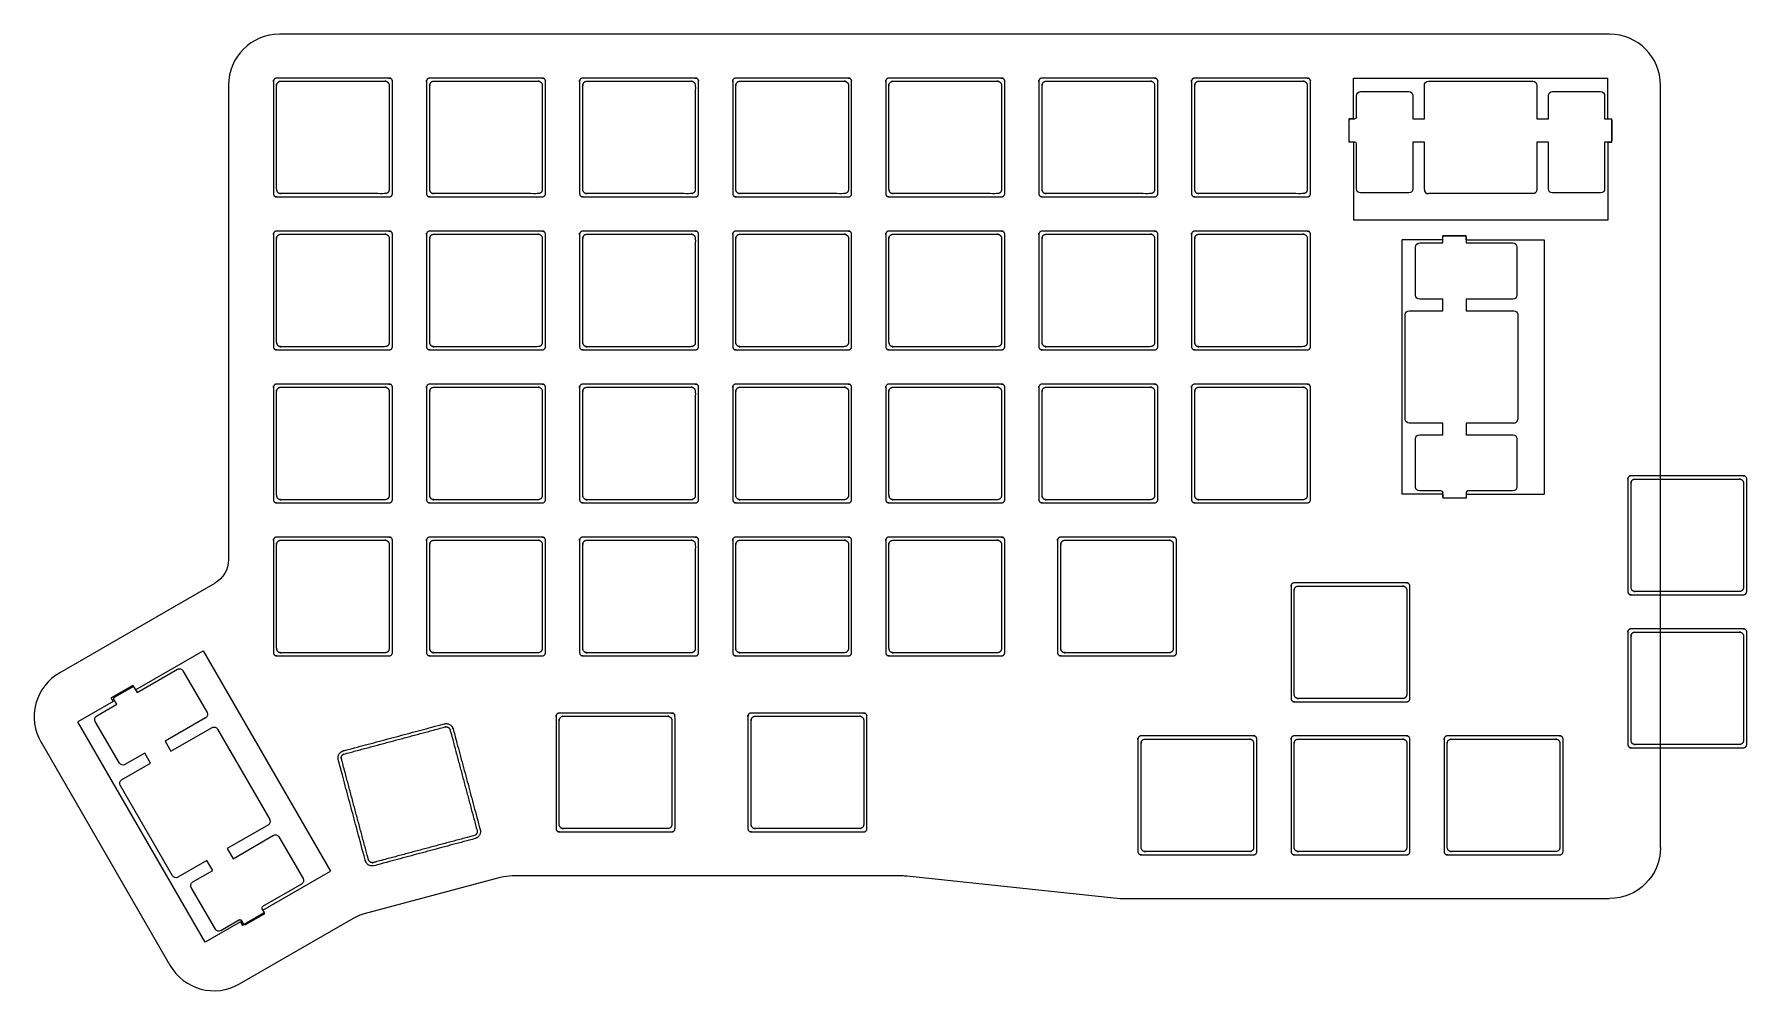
# Model space of a CAD drawing. Header units: millimetres. Extents: x -94 to 119, y -87 to 32.
import ezdxf

# ---------------------------------------------------------------- set-up
doc = ezdxf.new("R2010")
doc.units = ezdxf.units.MM
for name, color, linetype in [('aperture', 1, 'Continuous'), ('outline', 7, 'Continuous'), ('switches', 2, 'Continuous')]:
    doc.layers.add(name, color=color, linetype=linetype)

msp = doc.modelspace()

# ---------------------------------------------------------------- linework, layer by layer
at = {"layer": 'aperture'}
for p, q in [((69.84, 21.38), (69.84, 26.45)), ((69.84, 26.45), (101.51, 26.45)), ((101.51, 21.38), (101.51, 26.45)), ((69.84, 21.38), (69.32, 21.38)), ((69.32, 18.46), (69.32, 21.38)), ((101.51, 21.38), (102.02, 21.38)), ((102.02, 18.46), (102.02, 21.38)), ((69.84, 18.46), (69.32, 18.46)), ((69.84, 18.46), (69.84, 8.75)), ((101.51, 18.46), (101.51, 8.75)), ((101.51, 18.46), (102.02, 18.46)), ((101.51, 8.75), (69.84, 8.75)), ((83.89, 6.82), (80.97, 6.82)), ((80.97, 6.31), (80.97, 6.82)), ((83.89, 6.31), (83.89, 6.82)), ((80.97, 6.31), (75.89, 6.31)), ((75.89, -25.36), (75.89, 6.31)), ((83.89, 6.31), (93.59, 6.31)), ((93.59, 6.31), (93.59, -25.36)), ((80.97, -25.36), (75.89, -25.36)), ((80.97, -25.36), (80.97, -25.88)), ((83.89, -25.36), (83.89, -25.88)), ((83.89, -25.36), (93.59, -25.36)), ((83.89, -25.88), (80.97, -25.88)), ((-81.72, -49.72), (-73.31, -44.87)), ((-73.31, -44.87), (-57.47, -72.3)), ((-82.04, -49.17), (-84.76, -50.74)), ((-84.5, -51.18), (-84.76, -50.74)), ((-82.04, -49.17), (-81.72, -49.72)), ((-84.5, -51.18), (-88.9, -53.72)), ((-73.06, -81.15), (-88.9, -53.72)), ((-65.88, -77.16), (-57.47, -72.3)), ((-68.66, -78.62), (-73.06, -81.15)), ((-68.66, -78.62), (-68.41, -79.06)), ((-65.69, -77.49), (-68.41, -79.06)), ((-65.88, -77.16), (-65.69, -77.49))]:
    msp.add_line(p, q, dxfattribs=at)
for points, weights, knots in [([(-49.75, 12.05), (-49.75, 11.65), (-50.15, 11.65), (-57.15, 11.65), (-64.15, 11.65), (-64.55, 11.65), (-64.55, 12.05), (-64.55, 19.05), (-64.55, 26.05), (-64.55, 26.45), (-64.15, 26.45), (-57.15, 26.45), (-50.15, 26.45), (-49.75, 26.45), (-49.75, 26.05), (-49.75, 19.05), (-49.75, 12.05)], [1, 0.707106781187, 1, 1, 1, 0.707106781187, 1, 1, 1, 0.707106781187, 1, 1, 1, 0.707106781187, 1, 1, 1], [0, 0, 0, 1, 1, 2, 2, 3, 3, 4, 4, 5, 5, 6, 6, 7, 7, 8, 8, 8]), ([(-30.7, 12.05), (-30.7, 11.65), (-31.1, 11.65), (-38.1, 11.65), (-45.1, 11.65), (-45.5, 11.65), (-45.5, 12.05), (-45.5, 19.05), (-45.5, 26.05), (-45.5, 26.45), (-45.1, 26.45), (-38.1, 26.45), (-31.1, 26.45), (-30.7, 26.45), (-30.7, 26.05), (-30.7, 19.05), (-30.7, 12.05)], [1, 0.707106781187, 1, 1, 1, 0.707106781187, 1, 1, 1, 0.707106781187, 1, 1, 1, 0.707106781187, 1, 1, 1], [0, 0, 0, 1, 1, 2, 2, 3, 3, 4, 4, 5, 5, 6, 6, 7, 7, 8, 8, 8]), ([(-11.65, 12.05), (-11.65, 11.65), (-12.05, 11.65), (-19.05, 11.65), (-26.05, 11.65), (-26.45, 11.65), (-26.45, 12.05), (-26.45, 19.05), (-26.45, 26.05), (-26.45, 26.45), (-26.05, 26.45), (-19.05, 26.45), (-12.05, 26.45), (-11.65, 26.45), (-11.65, 26.05), (-11.65, 19.05), (-11.65, 12.05)], [1, 0.707106781187, 1, 1, 1, 0.707106781187, 1, 1, 1, 0.707106781187, 1, 1, 1, 0.707106781187, 1, 1, 1], [0, 0, 0, 1, 1, 2, 2, 3, 3, 4, 4, 5, 5, 6, 6, 7, 7, 8, 8, 8]), ([(7.4, 12.05), (7.4, 11.65), (7, 11.65), (0, 11.65), (-7, 11.65), (-7.4, 11.65), (-7.4, 12.05), (-7.4, 19.05), (-7.4, 26.05), (-7.4, 26.45), (-7, 26.45), (0, 26.45), (7, 26.45), (7.4, 26.45), (7.4, 26.05), (7.4, 19.05), (7.4, 12.05)], [1, 0.707106781187, 1, 1, 1, 0.707106781187, 1, 1, 1, 0.707106781187, 1, 1, 1, 0.707106781187, 1, 1, 1], [0, 0, 0, 1, 1, 2, 2, 3, 3, 4, 4, 5, 5, 6, 6, 7, 7, 8, 8, 8]), ([(26.45, 12.05), (26.45, 11.65), (26.05, 11.65), (19.05, 11.65), (12.05, 11.65), (11.65, 11.65), (11.65, 12.05), (11.65, 19.05), (11.65, 26.05), (11.65, 26.45), (12.05, 26.45), (19.05, 26.45), (26.05, 26.45), (26.45, 26.45), (26.45, 26.05), (26.45, 19.05), (26.45, 12.05)], [1, 0.707106781187, 1, 1, 1, 0.707106781187, 1, 1, 1, 0.707106781187, 1, 1, 1, 0.707106781187, 1, 1, 1], [0, 0, 0, 1, 1, 2, 2, 3, 3, 4, 4, 5, 5, 6, 6, 7, 7, 8, 8, 8]), ([(45.5, 12.05), (45.5, 11.65), (45.1, 11.65), (38.1, 11.65), (31.1, 11.65), (30.7, 11.65), (30.7, 12.05), (30.7, 19.05), (30.7, 26.05), (30.7, 26.45), (31.1, 26.45), (38.1, 26.45), (45.1, 26.45), (45.5, 26.45), (45.5, 26.05), (45.5, 19.05), (45.5, 12.05)], [1, 0.707106781187, 1, 1, 1, 0.707106781187, 1, 1, 1, 0.707106781187, 1, 1, 1, 0.707106781187, 1, 1, 1], [0, 0, 0, 1, 1, 2, 2, 3, 3, 4, 4, 5, 5, 6, 6, 7, 7, 8, 8, 8]), ([(64.5, 12.05), (64.5, 11.65), (64.1, 11.65), (57.1, 11.65), (50.1, 11.65), (49.7, 11.65), (49.7, 12.05), (49.7, 19.05), (49.7, 26.05), (49.7, 26.45), (50.1, 26.45), (57.1, 26.45), (64.1, 26.45), (64.5, 26.45), (64.5, 26.05), (64.5, 19.05), (64.5, 12.05)], [1, 0.707106781187, 1, 1, 1, 0.707106781187, 1, 1, 1, 0.707106781187, 1, 1, 1, 0.707106781187, 1, 1, 1], [0, 0, 0, 1, 1, 2, 2, 3, 3, 4, 4, 5, 5, 6, 6, 7, 7, 8, 8, 8]), ([(-49.75, -7), (-49.75, -7.4), (-50.15, -7.4), (-57.15, -7.4), (-64.15, -7.4), (-64.55, -7.4), (-64.55, -7), (-64.55, 0), (-64.55, 7), (-64.55, 7.4), (-64.15, 7.4), (-57.15, 7.4), (-50.15, 7.4), (-49.75, 7.4), (-49.75, 7), (-49.75, 0), (-49.75, -7)], [1, 0.707106781187, 1, 1, 1, 0.707106781187, 1, 1, 1, 0.707106781187, 1, 1, 1, 0.707106781187, 1, 1, 1], [0, 0, 0, 1, 1, 2, 2, 3, 3, 4, 4, 5, 5, 6, 6, 7, 7, 8, 8, 8]), ([(-30.7, -7), (-30.7, -7.4), (-31.1, -7.4), (-38.1, -7.4), (-45.1, -7.4), (-45.5, -7.4), (-45.5, -7), (-45.5, 0), (-45.5, 7), (-45.5, 7.4), (-45.1, 7.4), (-38.1, 7.4), (-31.1, 7.4), (-30.7, 7.4), (-30.7, 7), (-30.7, 0), (-30.7, -7)], [1, 0.707106781187, 1, 1, 1, 0.707106781187, 1, 1, 1, 0.707106781187, 1, 1, 1, 0.707106781187, 1, 1, 1], [0, 0, 0, 1, 1, 2, 2, 3, 3, 4, 4, 5, 5, 6, 6, 7, 7, 8, 8, 8]), ([(-11.65, -7), (-11.65, -7.4), (-12.05, -7.4), (-19.05, -7.4), (-26.05, -7.4), (-26.45, -7.4), (-26.45, -7), (-26.45, 0), (-26.45, 7), (-26.45, 7.4), (-26.05, 7.4), (-19.05, 7.4), (-12.05, 7.4), (-11.65, 7.4), (-11.65, 7), (-11.65, 0), (-11.65, -7)], [1, 0.707106781187, 1, 1, 1, 0.707106781187, 1, 1, 1, 0.707106781187, 1, 1, 1, 0.707106781187, 1, 1, 1], [0, 0, 0, 1, 1, 2, 2, 3, 3, 4, 4, 5, 5, 6, 6, 7, 7, 8, 8, 8]), ([(7.4, -7), (7.4, -7.4), (7, -7.4), (0, -7.4), (-7, -7.4), (-7.4, -7.4), (-7.4, -7), (-7.4, 0), (-7.4, 7), (-7.4, 7.4), (-7, 7.4), (0, 7.4), (7, 7.4), (7.4, 7.4), (7.4, 7), (7.4, 0), (7.4, -7)], [1, 0.707106781187, 1, 1, 1, 0.707106781187, 1, 1, 1, 0.707106781187, 1, 1, 1, 0.707106781187, 1, 1, 1], [0, 0, 0, 1, 1, 2, 2, 3, 3, 4, 4, 5, 5, 6, 6, 7, 7, 8, 8, 8]), ([(26.45, -7), (26.45, -7.4), (26.05, -7.4), (19.05, -7.4), (12.05, -7.4), (11.65, -7.4), (11.65, -7), (11.65, 0), (11.65, 7), (11.65, 7.4), (12.05, 7.4), (19.05, 7.4), (26.05, 7.4), (26.45, 7.4), (26.45, 7), (26.45, 0), (26.45, -7)], [1, 0.707106781187, 1, 1, 1, 0.707106781187, 1, 1, 1, 0.707106781187, 1, 1, 1, 0.707106781187, 1, 1, 1], [0, 0, 0, 1, 1, 2, 2, 3, 3, 4, 4, 5, 5, 6, 6, 7, 7, 8, 8, 8]), ([(45.5, -7), (45.5, -7.4), (45.1, -7.4), (38.1, -7.4), (31.1, -7.4), (30.7, -7.4), (30.7, -7), (30.7, 0), (30.7, 7), (30.7, 7.4), (31.1, 7.4), (38.1, 7.4), (45.1, 7.4), (45.5, 7.4), (45.5, 7), (45.5, 0), (45.5, -7)], [1, 0.707106781187, 1, 1, 1, 0.707106781187, 1, 1, 1, 0.707106781187, 1, 1, 1, 0.707106781187, 1, 1, 1], [0, 0, 0, 1, 1, 2, 2, 3, 3, 4, 4, 5, 5, 6, 6, 7, 7, 8, 8, 8]), ([(64.5, -7), (64.5, -7.4), (64.1, -7.4), (57.1, -7.4), (50.1, -7.4), (49.7, -7.4), (49.7, -7), (49.7, 0), (49.7, 7), (49.7, 7.4), (50.1, 7.4), (57.1, 7.4), (64.1, 7.4), (64.5, 7.4), (64.5, 7), (64.5, 0), (64.5, -7)], [1, 0.707106781187, 1, 1, 1, 0.707106781187, 1, 1, 1, 0.707106781187, 1, 1, 1, 0.707106781187, 1, 1, 1], [0, 0, 0, 1, 1, 2, 2, 3, 3, 4, 4, 5, 5, 6, 6, 7, 7, 8, 8, 8]), ([(-49.75, -26.05), (-49.75, -26.45), (-50.15, -26.45), (-57.15, -26.45), (-64.15, -26.45), (-64.55, -26.45), (-64.55, -26.05), (-64.55, -19.05), (-64.55, -12.05), (-64.55, -11.65), (-64.15, -11.65), (-57.15, -11.65), (-50.15, -11.65), (-49.75, -11.65), (-49.75, -12.05), (-49.75, -19.05), (-49.75, -26.05)], [1, 0.707106781187, 1, 1, 1, 0.707106781187, 1, 1, 1, 0.707106781187, 1, 1, 1, 0.707106781187, 1, 1, 1], [0, 0, 0, 1, 1, 2, 2, 3, 3, 4, 4, 5, 5, 6, 6, 7, 7, 8, 8, 8]), ([(-30.7, -26.05), (-30.7, -26.45), (-31.1, -26.45), (-38.1, -26.45), (-45.1, -26.45), (-45.5, -26.45), (-45.5, -26.05), (-45.5, -19.05), (-45.5, -12.05), (-45.5, -11.65), (-45.1, -11.65), (-38.1, -11.65), (-31.1, -11.65), (-30.7, -11.65), (-30.7, -12.05), (-30.7, -19.05), (-30.7, -26.05)], [1, 0.707106781187, 1, 1, 1, 0.707106781187, 1, 1, 1, 0.707106781187, 1, 1, 1, 0.707106781187, 1, 1, 1], [0, 0, 0, 1, 1, 2, 2, 3, 3, 4, 4, 5, 5, 6, 6, 7, 7, 8, 8, 8]), ([(-11.65, -26.05), (-11.65, -26.45), (-12.05, -26.45), (-19.05, -26.45), (-26.05, -26.45), (-26.45, -26.45), (-26.45, -26.05), (-26.45, -19.05), (-26.45, -12.05), (-26.45, -11.65), (-26.05, -11.65), (-19.05, -11.65), (-12.05, -11.65), (-11.65, -11.65), (-11.65, -12.05), (-11.65, -19.05), (-11.65, -26.05)], [1, 0.707106781187, 1, 1, 1, 0.707106781187, 1, 1, 1, 0.707106781187, 1, 1, 1, 0.707106781187, 1, 1, 1], [0, 0, 0, 1, 1, 2, 2, 3, 3, 4, 4, 5, 5, 6, 6, 7, 7, 8, 8, 8]), ([(7.4, -26.05), (7.4, -26.45), (7, -26.45), (0, -26.45), (-7, -26.45), (-7.4, -26.45), (-7.4, -26.05), (-7.4, -19.05), (-7.4, -12.05), (-7.4, -11.65), (-7, -11.65), (0, -11.65), (7, -11.65), (7.4, -11.65), (7.4, -12.05), (7.4, -19.05), (7.4, -26.05)], [1, 0.707106781187, 1, 1, 1, 0.707106781187, 1, 1, 1, 0.707106781187, 1, 1, 1, 0.707106781187, 1, 1, 1], [0, 0, 0, 1, 1, 2, 2, 3, 3, 4, 4, 5, 5, 6, 6, 7, 7, 8, 8, 8]), ([(26.45, -26.05), (26.45, -26.45), (26.05, -26.45), (19.05, -26.45), (12.05, -26.45), (11.65, -26.45), (11.65, -26.05), (11.65, -19.05), (11.65, -12.05), (11.65, -11.65), (12.05, -11.65), (19.05, -11.65), (26.05, -11.65), (26.45, -11.65), (26.45, -12.05), (26.45, -19.05), (26.45, -26.05)], [1, 0.707106781187, 1, 1, 1, 0.707106781187, 1, 1, 1, 0.707106781187, 1, 1, 1, 0.707106781187, 1, 1, 1], [0, 0, 0, 1, 1, 2, 2, 3, 3, 4, 4, 5, 5, 6, 6, 7, 7, 8, 8, 8]), ([(45.5, -26.05), (45.5, -26.45), (45.1, -26.45), (38.1, -26.45), (31.1, -26.45), (30.7, -26.45), (30.7, -26.05), (30.7, -19.05), (30.7, -12.05), (30.7, -11.65), (31.1, -11.65), (38.1, -11.65), (45.1, -11.65), (45.5, -11.65), (45.5, -12.05), (45.5, -19.05), (45.5, -26.05)], [1, 0.707106781187, 1, 1, 1, 0.707106781187, 1, 1, 1, 0.707106781187, 1, 1, 1, 0.707106781187, 1, 1, 1], [0, 0, 0, 1, 1, 2, 2, 3, 3, 4, 4, 5, 5, 6, 6, 7, 7, 8, 8, 8]), ([(64.5, -26.05), (64.5, -26.45), (64.1, -26.45), (57.1, -26.45), (50.1, -26.45), (49.7, -26.45), (49.7, -26.05), (49.7, -19.05), (49.7, -12.05), (49.7, -11.65), (50.1, -11.65), (57.1, -11.65), (64.1, -11.65), (64.5, -11.65), (64.5, -12.05), (64.5, -19.05), (64.5, -26.05)], [1, 0.707106781187, 1, 1, 1, 0.707106781187, 1, 1, 1, 0.707106781187, 1, 1, 1, 0.707106781187, 1, 1, 1], [0, 0, 0, 1, 1, 2, 2, 3, 3, 4, 4, 5, 5, 6, 6, 7, 7, 8, 8, 8]), ([(118.79, -37.48), (118.79, -37.88), (118.39, -37.88), (111.39, -37.88), (104.39, -37.88), (103.99, -37.88), (103.99, -37.48), (103.99, -30.48), (103.99, -23.48), (103.99, -23.08), (104.39, -23.08), (111.39, -23.08), (118.39, -23.08), (118.79, -23.08), (118.79, -23.48), (118.79, -30.48), (118.79, -37.48)], [1, 0.707106781187, 1, 1, 1, 0.707106781187, 1, 1, 1, 0.707106781187, 1, 1, 1, 0.707106781187, 1, 1, 1], [0, 0, 0, 1, 1, 2, 2, 3, 3, 4, 4, 5, 5, 6, 6, 7, 7, 8, 8, 8]), ([(-49.75, -45.1), (-49.75, -45.5), (-50.15, -45.5), (-57.15, -45.5), (-64.15, -45.5), (-64.55, -45.5), (-64.55, -45.1), (-64.55, -38.1), (-64.55, -31.1), (-64.55, -30.7), (-64.15, -30.7), (-57.15, -30.7), (-50.15, -30.7), (-49.75, -30.7), (-49.75, -31.1), (-49.75, -38.1), (-49.75, -45.1)], [1, 0.707106781187, 1, 1, 1, 0.707106781187, 1, 1, 1, 0.707106781187, 1, 1, 1, 0.707106781187, 1, 1, 1], [0, 0, 0, 1, 1, 2, 2, 3, 3, 4, 4, 5, 5, 6, 6, 7, 7, 8, 8, 8]), ([(-30.7, -45.1), (-30.7, -45.5), (-31.1, -45.5), (-38.1, -45.5), (-45.1, -45.5), (-45.5, -45.5), (-45.5, -45.1), (-45.5, -38.1), (-45.5, -31.1), (-45.5, -30.7), (-45.1, -30.7), (-38.1, -30.7), (-31.1, -30.7), (-30.7, -30.7), (-30.7, -31.1), (-30.7, -38.1), (-30.7, -45.1)], [1, 0.707106781187, 1, 1, 1, 0.707106781187, 1, 1, 1, 0.707106781187, 1, 1, 1, 0.707106781187, 1, 1, 1], [0, 0, 0, 1, 1, 2, 2, 3, 3, 4, 4, 5, 5, 6, 6, 7, 7, 8, 8, 8]), ([(-11.65, -45.1), (-11.65, -45.5), (-12.05, -45.5), (-19.05, -45.5), (-26.05, -45.5), (-26.45, -45.5), (-26.45, -45.1), (-26.45, -38.1), (-26.45, -31.1), (-26.45, -30.7), (-26.05, -30.7), (-19.05, -30.7), (-12.05, -30.7), (-11.65, -30.7), (-11.65, -31.1), (-11.65, -38.1), (-11.65, -45.1)], [1, 0.707106781187, 1, 1, 1, 0.707106781187, 1, 1, 1, 0.707106781187, 1, 1, 1, 0.707106781187, 1, 1, 1], [0, 0, 0, 1, 1, 2, 2, 3, 3, 4, 4, 5, 5, 6, 6, 7, 7, 8, 8, 8]), ([(7.4, -45.1), (7.4, -45.5), (7, -45.5), (0, -45.5), (-7, -45.5), (-7.4, -45.5), (-7.4, -45.1), (-7.4, -38.1), (-7.4, -31.1), (-7.4, -30.7), (-7, -30.7), (0, -30.7), (7, -30.7), (7.4, -30.7), (7.4, -31.1), (7.4, -38.1), (7.4, -45.1)], [1, 0.707106781187, 1, 1, 1, 0.707106781187, 1, 1, 1, 0.707106781187, 1, 1, 1, 0.707106781187, 1, 1, 1], [0, 0, 0, 1, 1, 2, 2, 3, 3, 4, 4, 5, 5, 6, 6, 7, 7, 8, 8, 8]), ([(26.45, -45.1), (26.45, -45.5), (26.05, -45.5), (19.05, -45.5), (12.05, -45.5), (11.65, -45.5), (11.65, -45.1), (11.65, -38.1), (11.65, -31.1), (11.65, -30.7), (12.05, -30.7), (19.05, -30.7), (26.05, -30.7), (26.45, -30.7), (26.45, -31.1), (26.45, -38.1), (26.45, -45.1)], [1, 0.707106781187, 1, 1, 1, 0.707106781187, 1, 1, 1, 0.707106781187, 1, 1, 1, 0.707106781187, 1, 1, 1], [0, 0, 0, 1, 1, 2, 2, 3, 3, 4, 4, 5, 5, 6, 6, 7, 7, 8, 8, 8]), ([(47.83, -45.1), (47.83, -45.5), (47.43, -45.5), (40.43, -45.5), (33.43, -45.5), (33.03, -45.5), (33.03, -45.1), (33.03, -38.1), (33.03, -31.1), (33.03, -30.7), (33.43, -30.7), (40.43, -30.7), (47.43, -30.7), (47.83, -30.7), (47.83, -31.1), (47.83, -38.1), (47.83, -45.1)], [1, 0.707106781187, 1, 1, 1, 0.707106781187, 1, 1, 1, 0.707106781187, 1, 1, 1, 0.707106781187, 1, 1, 1], [0, 0, 0, 1, 1, 2, 2, 3, 3, 4, 4, 5, 5, 6, 6, 7, 7, 8, 8, 8]), ([(76.88, -50.81), (76.88, -51.21), (76.48, -51.21), (69.48, -51.21), (62.48, -51.21), (62.08, -51.21), (62.08, -50.81), (62.08, -43.81), (62.08, -36.81), (62.08, -36.41), (62.48, -36.41), (69.48, -36.41), (76.48, -36.41), (76.88, -36.41), (76.88, -36.81), (76.88, -43.81), (76.88, -50.81)], [1, 0.707106781187, 1, 1, 1, 0.707106781187, 1, 1, 1, 0.707106781187, 1, 1, 1, 0.707106781187, 1, 1, 1], [0, 0, 0, 1, 1, 2, 2, 3, 3, 4, 4, 5, 5, 6, 6, 7, 7, 8, 8, 8]), ([(118.79, -56.53), (118.79, -56.93), (118.39, -56.93), (111.39, -56.93), (104.39, -56.93), (103.99, -56.93), (103.99, -56.53), (103.99, -49.53), (103.99, -42.53), (103.99, -42.13), (104.39, -42.13), (111.39, -42.13), (118.39, -42.13), (118.79, -42.13), (118.79, -42.53), (118.79, -49.53), (118.79, -56.53)], [1, 0.707106781187, 1, 1, 1, 0.707106781187, 1, 1, 1, 0.707106781187, 1, 1, 1, 0.707106781187, 1, 1, 1], [0, 0, 0, 1, 1, 2, 2, 3, 3, 4, 4, 5, 5, 6, 6, 7, 7, 8, 8, 8]), ([(-14.58, -67.01), (-14.58, -67.41), (-14.98, -67.41), (-21.98, -67.41), (-28.98, -67.41), (-29.38, -67.41), (-29.38, -67.01), (-29.38, -60.01), (-29.38, -53.01), (-29.38, -52.61), (-28.98, -52.61), (-21.98, -52.61), (-14.98, -52.61), (-14.58, -52.61), (-14.58, -53.01), (-14.58, -60.01), (-14.58, -67.01)], [1, 0.707106781187, 1, 1, 1, 0.707106781187, 1, 1, 1, 0.707106781187, 1, 1, 1, 0.707106781187, 1, 1, 1], [0, 0, 0, 1, 1, 2, 2, 3, 3, 4, 4, 5, 5, 6, 6, 7, 7, 8, 8, 8]), ([(9.3, -67.01), (9.3, -67.41), (8.9, -67.41), (1.9, -67.41), (-5.1, -67.41), (-5.5, -67.41), (-5.5, -67.01), (-5.5, -60.01), (-5.5, -53.01), (-5.5, -52.61), (-5.1, -52.61), (1.9, -52.61), (8.9, -52.61), (9.3, -52.61), (9.3, -53.01), (9.3, -60.01), (9.3, -67.01)], [1, 0.707106781187, 1, 1, 1, 0.707106781187, 1, 1, 1, 0.707106781187, 1, 1, 1, 0.707106781187, 1, 1, 1], [0, 0, 0, 1, 1, 2, 2, 3, 3, 4, 4, 5, 5, 6, 6, 7, 7, 8, 8, 8]), ([(-39.46, -68.25), (-38.59, -68.02), (-38.82, -67.15), (-40.5, -60.87), (-42.19, -54.6), (-42.42, -53.73), (-43.29, -53.96), (-49.57, -55.64), (-55.84, -57.32), (-56.71, -57.56), (-56.48, -58.43), (-54.8, -64.7), (-53.12, -70.98), (-52.88, -71.85), (-52.01, -71.62), (-45.74, -69.94), (-39.46, -68.25)], [1, 0.707106781187, 1, 1, 1, 0.707106781187, 1, 1, 1, 0.707106781186, 1, 1, 1, 0.707106781186, 1, 1, 1], [7, 7, 7, 8, 8, 9, 9, 10, 10, 11, 11, 12, 12, 13, 13, 14, 14, 15, 15, 15]), ([(57.83, -69.86), (57.83, -70.26), (57.43, -70.26), (50.43, -70.26), (43.43, -70.26), (43.03, -70.26), (43.03, -69.86), (43.03, -62.86), (43.03, -55.86), (43.03, -55.46), (43.43, -55.46), (50.43, -55.46), (57.43, -55.46), (57.83, -55.46), (57.83, -55.86), (57.83, -62.86), (57.83, -69.86)], [1, 0.707106781187, 1, 1, 1, 0.707106781187, 1, 1, 1, 0.707106781187, 1, 1, 1, 0.707106781187, 1, 1, 1], [0, 0, 0, 1, 1, 2, 2, 3, 3, 4, 4, 5, 5, 6, 6, 7, 7, 8, 8, 8]), ([(76.88, -69.86), (76.88, -70.26), (76.48, -70.26), (69.48, -70.26), (62.48, -70.26), (62.08, -70.26), (62.08, -69.86), (62.08, -62.86), (62.08, -55.86), (62.08, -55.46), (62.48, -55.46), (69.48, -55.46), (76.48, -55.46), (76.88, -55.46), (76.88, -55.86), (76.88, -62.86), (76.88, -69.86)], [1, 0.707106781187, 1, 1, 1, 0.707106781187, 1, 1, 1, 0.707106781187, 1, 1, 1, 0.707106781187, 1, 1, 1], [0, 0, 0, 1, 1, 2, 2, 3, 3, 4, 4, 5, 5, 6, 6, 7, 7, 8, 8, 8]), ([(95.93, -69.86), (95.93, -70.26), (95.53, -70.26), (88.53, -70.26), (81.53, -70.26), (81.13, -70.26), (81.13, -69.86), (81.13, -62.86), (81.13, -55.86), (81.13, -55.46), (81.53, -55.46), (88.53, -55.46), (95.53, -55.46), (95.93, -55.46), (95.93, -55.86), (95.93, -62.86), (95.93, -69.86)], [1, 0.707106781187, 1, 1, 1, 0.707106781187, 1, 1, 1, 0.707106781187, 1, 1, 1, 0.707106781187, 1, 1, 1], [0, 0, 0, 1, 1, 2, 2, 3, 3, 4, 4, 5, 5, 6, 6, 7, 7, 8, 8, 8])]:
    msp.add_rational_spline(points, weights, degree=2, knots=knots, dxfattribs=at)
at = {"layer": 'outline'}
for p, q in [((101.72, 31.9), (-63.8, 31.9)), ((-70.15, 25.55), (-70.15, -33.53)), ((108.07, -69.36), (108.07, 25.55)), ((-71.82, -36.44), (-91.14, -47.59)), ((-93.47, -56.26), (-77.44, -84.02)), ((-53.21, -77.58), (-36.29, -73.05)), ((-34.83, -72.86), (13.68, -72.86)), ((14.28, -72.89), (40.82, -75.7)), ((41.14, -75.71), (101.72, -75.71)), ((-68.77, -86.34), (-54.58, -78.15))]:
    msp.add_line(p, q, dxfattribs=at)
for centre, radius, start, end in [((-63.8, 25.55), 6.35, 90, 180), ((101.72, 25.55), 6.35, 0, 90), ((-87.97, -53.09), 6.35, 120, 210), ((41.14, -72.71), 3, 263.9602, 270), ((-71.94, -80.84), 6.35, 210, 300)]:
    msp.add_arc(centre, radius, start, end, dxfattribs=at)
at = {"layer": 'outline', "extrusion": (0, 0, -1)}
for centre, radius, start, end in [((73.5, -33.53), 3.35, 180, 240), ((-101.72, -69.36), 6.35, 180, 270), ((34.83, -78.51), 5.65, 75, 90), ((-13.68, -78.51), 5.65, 90, 96.0398), ((51.75, -83.04), 5.65, 60, 75)]:
    msp.add_arc(centre, radius, start, end, dxfattribs=at)
at = {"layer": 'switches'}
for p, q in [((79.17, 26.05), (92.17, 26.05)), ((70.24, 21.58), (70.24, 24.25)), ((70.74, 24.75), (76.74, 24.75)), ((77.24, 24.25), (77.24, 21.38)), ((78.67, 21.38), (78.67, 25.55)), ((92.67, 25.55), (92.67, 21.38)), ((94.11, 21.38), (94.11, 24.25)), ((94.61, 24.75), (100.61, 24.75)), ((101.11, 24.25), (101.11, 21.38)), ((69.52, 21.38), (70.04, 21.38)), ((77.24, 21.38), (78.67, 21.38)), ((92.67, 21.38), (94.11, 21.38)), ((101.11, 21.38), (101.82, 21.38)), ((69.32, 18.66), (69.32, 21.18)), ((102.02, 21.18), (102.02, 18.66)), ((70.04, 18.46), (69.52, 18.46)), ((70.24, 12.65), (70.24, 18.26)), ((78.67, 18.46), (77.24, 18.46)), ((77.24, 18.46), (77.24, 12.65)), ((78.67, 12.55), (78.67, 18.46)), ((94.11, 18.46), (92.67, 18.46)), ((92.67, 18.46), (92.67, 12.55)), ((94.11, 12.65), (94.11, 18.46)), ((101.11, 18.46), (101.11, 12.65)), ((101.82, 18.46), (101.11, 18.46)), ((76.74, 12.15), (70.74, 12.15)), ((92.17, 12.05), (79.17, 12.05)), ((100.61, 12.15), (94.61, 12.15)), ((80.97, 5.91), (80.97, 6.62)), ((81.17, 6.82), (83.69, 6.82)), ((83.89, 6.62), (83.89, 5.91)), ((77.59, -0.59), (77.59, 5.41)), ((78.09, 5.91), (80.97, 5.91)), ((83.89, 5.91), (89.69, 5.91)), ((90.19, 5.41), (90.19, -0.59)), ((80.97, -1.09), (78.09, -1.09)), ((80.97, -2.52), (80.97, -1.09)), ((83.89, -1.09), (83.89, -2.52)), ((89.69, -1.09), (83.89, -1.09)), ((76.29, -16.02), (76.29, -3.02)), ((76.79, -2.52), (80.97, -2.52)), ((83.89, -2.52), (89.79, -2.52)), ((90.29, -3.02), (90.29, -16.02)), ((80.97, -16.52), (76.79, -16.52)), ((80.97, -17.96), (80.97, -16.52)), ((83.89, -16.52), (83.89, -17.96)), ((89.79, -16.52), (83.89, -16.52)), ((77.59, -24.46), (77.59, -18.46)), ((78.09, -17.96), (80.97, -17.96)), ((83.89, -17.96), (89.69, -17.96)), ((90.19, -18.46), (90.19, -24.46)), ((80.77, -24.96), (78.09, -24.96)), ((80.97, -25.68), (80.97, -25.16)), ((83.89, -25.16), (83.89, -25.68)), ((89.69, -24.96), (84.09, -24.96)), ((83.69, -25.88), (81.17, -25.88)), ((-81.52, -50.07), (-76.49, -47.17)), ((-75.81, -47.35), (-72.81, -52.55)), ((-84.05, -51.53), (-84.4, -50.91)), ((-84.33, -50.64), (-82.15, -49.38)), ((-81.87, -49.45), (-81.52, -50.07)), ((-86.54, -52.97), (-84.05, -51.53)), ((-72.99, -53.23), (-78.02, -56.13)), ((-83.72, -58.85), (-86.72, -53.65)), ((-77.3, -57.38), (-72.18, -54.42)), ((-71.5, -54.61), (-65, -65.87)), ((-78.02, -56.13), (-77.3, -57.38)), ((-83.44, -60.92), (-79.83, -58.84)), ((-80.55, -57.59), (-83.04, -59.03)), ((-79.83, -58.84), (-80.55, -57.59)), ((-77.13, -72.87), (-83.63, -61.61)), ((-65.18, -66.55), (-70.3, -69.5)), ((-69.58, -70.75), (-64.55, -67.84)), ((-63.87, -68.03), (-60.87, -73.22)), ((-70.3, -69.5), (-69.58, -70.75)), ((-72.83, -70.96), (-76.44, -73.05)), ((-74.6, -73.64), (-72.11, -72.21)), ((-72.11, -72.21), (-72.83, -70.96)), ((-71.78, -79.52), (-74.78, -74.33)), ((-61.05, -73.91), (-65.91, -76.71)), ((-68.78, -78.37), (-71.1, -79.71)), ((-68.25, -78.89), (-68.51, -78.44)), ((-65.8, -77.7), (-67.98, -78.96)), ((-65.98, -76.98), (-65.72, -77.43))]:
    msp.add_line(p, q, dxfattribs=at)
at = {"layer": 'switches', "extrusion": (0, 0, -1)}
for centre, radius, start, end in [((-79.17, 25.55), 0.5, 360, 90), ((-92.17, 25.55), 0.5, 90, 180), ((-70.74, 24.25), 0.5, 0, 90), ((-76.74, 24.25), 0.5, 90, 180), ((-94.61, 24.25), 0.5, 360, 90), ((-100.61, 24.25), 0.5, 90, 180), ((-69.52, 21.18), 0.2, 0, 90), ((-70.04, 21.58), 0.2, 180, 270), ((-101.82, 21.18), 0.2, 90, 180), ((-69.52, 18.66), 0.2, 270, 360), ((-101.82, 18.66), 0.2, 180, 270), ((-70.74, 12.65), 0.5, 270, 0), ((-76.74, 12.65), 0.5, 180, 270), ((-92.17, 12.55), 0.5, 180, 270), ((-94.61, 12.65), 0.5, 270, 360), ((-100.61, 12.65), 0.5, 180, 270), ((-81.17, 6.62), 0.2, 360, 90), ((-83.69, 6.62), 0.2, 90, 180), ((-78.09, 5.41), 0.5, 0, 90), ((-89.69, 5.41), 0.5, 90, 180), ((-78.09, -0.59), 0.5, 270, 360), ((-89.69, -0.59), 0.5, 180, 270), ((-76.79, -3.02), 0.5, 360, 90), ((-89.79, -3.02), 0.5, 90, 180), ((-76.79, -16.02), 0.5, 270, 0), ((-78.09, -18.46), 0.5, 0, 90), ((-89.69, -18.46), 0.5, 90, 180), ((-78.09, -24.46), 0.5, 270, 0), ((-80.77, -25.16), 0.2, 90, 180), ((-89.69, -24.46), 0.5, 180, 270), ((-81.17, -25.68), 0.2, 270, 0), ((76.24, -47.6), 0.5, 60, 150), ((84.23, -50.81), 0.2, 330, 60), ((82.05, -49.55), 0.2, 60, 150), ((86.29, -53.4), 0.5, 330, 60), ((73.24, -52.8), 0.5, 150, 240), ((71.93, -54.86), 0.5, 60, 150), ((83.29, -58.6), 0.5, 240, 330), ((83.19, -61.36), 0.5, 330, 60), ((64.3, -68.28), 0.5, 60, 150), ((76.69, -72.62), 0.5, 240, 330), ((74.35, -74.08), 0.5, 330, 60), ((61.3, -73.47), 0.5, 150, 240), ((65.9, -77.53), 0.2, 150, 240), ((71.35, -79.27), 0.5, 240, 330), ((68.08, -78.79), 0.2, 240, 330)]:
    msp.add_arc(centre, radius, start, end, dxfattribs=at)
at = {"layer": 'switches'}
for centre, radius, start, end in [((70.04, 18.26), 0.2, 360, 90), ((79.17, 12.55), 0.5, 180, 270), ((89.79, -16.02), 0.5, 270, 0), ((84.09, -25.16), 0.2, 90, 180), ((-65.43, -66.12), 0.5, 300, 30), ((-65.81, -76.88), 0.2, 120, 210)]:
    msp.add_arc(centre, radius, start, end, dxfattribs=at)
for points in [[(-50.15, 12.55), (-50.15, 19.05), (-50.15, 25.55), (-50.15, 26.05), (-50.65, 26.05), (-57.15, 26.05), (-63.65, 26.05), (-64.15, 26.05), (-64.15, 25.55), (-64.15, 19.05), (-64.15, 12.55), (-64.15, 12.05), (-63.65, 12.05), (-57.15, 12.05), (-50.65, 12.05), (-50.15, 12.05), (-50.15, 12.55)], [(-31.1, 12.55), (-31.1, 19.05), (-31.1, 25.55), (-31.1, 26.05), (-31.6, 26.05), (-38.1, 26.05), (-44.6, 26.05), (-45.1, 26.05), (-45.1, 25.55), (-45.1, 19.05), (-45.1, 12.55), (-45.1, 12.05), (-44.6, 12.05), (-38.1, 12.05), (-31.6, 12.05), (-31.1, 12.05), (-31.1, 12.55)], [(-12.05, 12.55), (-12.05, 19.05), (-12.05, 25.55), (-12.05, 26.05), (-12.55, 26.05), (-19.05, 26.05), (-25.55, 26.05), (-26.05, 26.05), (-26.05, 25.55), (-26.05, 19.05), (-26.05, 12.55), (-26.05, 12.05), (-25.55, 12.05), (-19.05, 12.05), (-12.55, 12.05), (-12.05, 12.05), (-12.05, 12.55)], [(7, 12.55), (7, 19.05), (7, 25.55), (7, 26.05), (6.5, 26.05), (0, 26.05), (-6.5, 26.05), (-7, 26.05), (-7, 25.55), (-7, 19.05), (-7, 12.55), (-7, 12.05), (-6.5, 12.05), (0, 12.05), (6.5, 12.05), (7, 12.05), (7, 12.55)], [(26.05, 12.55), (26.05, 19.05), (26.05, 25.55), (26.05, 26.05), (25.55, 26.05), (19.05, 26.05), (12.55, 26.05), (12.05, 26.05), (12.05, 25.55), (12.05, 19.05), (12.05, 12.55), (12.05, 12.05), (12.55, 12.05), (19.05, 12.05), (25.55, 12.05), (26.05, 12.05), (26.05, 12.55)], [(45.1, 12.55), (45.1, 19.05), (45.1, 25.55), (45.1, 26.05), (44.6, 26.05), (38.1, 26.05), (31.6, 26.05), (31.1, 26.05), (31.1, 25.55), (31.1, 19.05), (31.1, 12.55), (31.1, 12.05), (31.6, 12.05), (38.1, 12.05), (44.6, 12.05), (45.1, 12.05), (45.1, 12.55)], [(64.1, 12.55), (64.1, 19.05), (64.1, 25.55), (64.1, 26.05), (63.6, 26.05), (57.1, 26.05), (50.6, 26.05), (50.1, 26.05), (50.1, 25.55), (50.1, 19.05), (50.1, 12.55), (50.1, 12.05), (50.6, 12.05), (57.1, 12.05), (63.6, 12.05), (64.1, 12.05), (64.1, 12.55)], [(-50.15, -6.5), (-50.15, 0), (-50.15, 6.5), (-50.15, 7), (-50.65, 7), (-57.15, 7), (-63.65, 7), (-64.15, 7), (-64.15, 6.5), (-64.15, 0), (-64.15, -6.5), (-64.15, -7), (-63.65, -7), (-57.15, -7), (-50.65, -7), (-50.15, -7), (-50.15, -6.5)], [(-31.1, -6.5), (-31.1, 0), (-31.1, 6.5), (-31.1, 7), (-31.6, 7), (-38.1, 7), (-44.6, 7), (-45.1, 7), (-45.1, 6.5), (-45.1, 0), (-45.1, -6.5), (-45.1, -7), (-44.6, -7), (-38.1, -7), (-31.6, -7), (-31.1, -7), (-31.1, -6.5)], [(-12.05, -6.5), (-12.05, 0), (-12.05, 6.5), (-12.05, 7), (-12.55, 7), (-19.05, 7), (-25.55, 7), (-26.05, 7), (-26.05, 6.5), (-26.05, 0), (-26.05, -6.5), (-26.05, -7), (-25.55, -7), (-19.05, -7), (-12.55, -7), (-12.05, -7), (-12.05, -6.5)], [(7, -6.5), (7, 0), (7, 6.5), (7, 7), (6.5, 7), (0, 7), (-6.5, 7), (-7, 7), (-7, 6.5), (-7, 0), (-7, -6.5), (-7, -7), (-6.5, -7), (0, -7), (6.5, -7), (7, -7), (7, -6.5)], [(26.05, -6.5), (26.05, 0), (26.05, 6.5), (26.05, 7), (25.55, 7), (19.05, 7), (12.55, 7), (12.05, 7), (12.05, 6.5), (12.05, 0), (12.05, -6.5), (12.05, -7), (12.55, -7), (19.05, -7), (25.55, -7), (26.05, -7), (26.05, -6.5)], [(45.1, -6.5), (45.1, 0), (45.1, 6.5), (45.1, 7), (44.6, 7), (38.1, 7), (31.6, 7), (31.1, 7), (31.1, 6.5), (31.1, 0), (31.1, -6.5), (31.1, -7), (31.6, -7), (38.1, -7), (44.6, -7), (45.1, -7), (45.1, -6.5)], [(64.1, -6.5), (64.1, 0), (64.1, 6.5), (64.1, 7), (63.6, 7), (57.1, 7), (50.6, 7), (50.1, 7), (50.1, 6.5), (50.1, 0), (50.1, -6.5), (50.1, -7), (50.6, -7), (57.1, -7), (63.6, -7), (64.1, -7), (64.1, -6.5)], [(-50.15, -25.55), (-50.15, -19.05), (-50.15, -12.55), (-50.15, -12.05), (-50.65, -12.05), (-57.15, -12.05), (-63.65, -12.05), (-64.15, -12.05), (-64.15, -12.55), (-64.15, -19.05), (-64.15, -25.55), (-64.15, -26.05), (-63.65, -26.05), (-57.15, -26.05), (-50.65, -26.05), (-50.15, -26.05), (-50.15, -25.55)], [(-31.1, -25.55), (-31.1, -19.05), (-31.1, -12.55), (-31.1, -12.05), (-31.6, -12.05), (-38.1, -12.05), (-44.6, -12.05), (-45.1, -12.05), (-45.1, -12.55), (-45.1, -19.05), (-45.1, -25.55), (-45.1, -26.05), (-44.6, -26.05), (-38.1, -26.05), (-31.6, -26.05), (-31.1, -26.05), (-31.1, -25.55)], [(-12.05, -25.55), (-12.05, -19.05), (-12.05, -12.55), (-12.05, -12.05), (-12.55, -12.05), (-19.05, -12.05), (-25.55, -12.05), (-26.05, -12.05), (-26.05, -12.55), (-26.05, -19.05), (-26.05, -25.55), (-26.05, -26.05), (-25.55, -26.05), (-19.05, -26.05), (-12.55, -26.05), (-12.05, -26.05), (-12.05, -25.55)], [(7, -25.55), (7, -19.05), (7, -12.55), (7, -12.05), (6.5, -12.05), (0, -12.05), (-6.5, -12.05), (-7, -12.05), (-7, -12.55), (-7, -19.05), (-7, -25.55), (-7, -26.05), (-6.5, -26.05), (0, -26.05), (6.5, -26.05), (7, -26.05), (7, -25.55)], [(26.05, -25.55), (26.05, -19.05), (26.05, -12.55), (26.05, -12.05), (25.55, -12.05), (19.05, -12.05), (12.55, -12.05), (12.05, -12.05), (12.05, -12.55), (12.05, -19.05), (12.05, -25.55), (12.05, -26.05), (12.55, -26.05), (19.05, -26.05), (25.55, -26.05), (26.05, -26.05), (26.05, -25.55)], [(45.1, -25.55), (45.1, -19.05), (45.1, -12.55), (45.1, -12.05), (44.6, -12.05), (38.1, -12.05), (31.6, -12.05), (31.1, -12.05), (31.1, -12.55), (31.1, -19.05), (31.1, -25.55), (31.1, -26.05), (31.6, -26.05), (38.1, -26.05), (44.6, -26.05), (45.1, -26.05), (45.1, -25.55)], [(64.1, -25.55), (64.1, -19.05), (64.1, -12.55), (64.1, -12.05), (63.6, -12.05), (57.1, -12.05), (50.6, -12.05), (50.1, -12.05), (50.1, -12.55), (50.1, -19.05), (50.1, -25.55), (50.1, -26.05), (50.6, -26.05), (57.1, -26.05), (63.6, -26.05), (64.1, -26.05), (64.1, -25.55)], [(118.39, -36.98), (118.39, -30.48), (118.39, -23.98), (118.39, -23.48), (117.89, -23.48), (111.39, -23.48), (104.89, -23.48), (104.39, -23.48), (104.39, -23.98), (104.39, -30.48), (104.39, -36.98), (104.39, -37.48), (104.89, -37.48), (111.39, -37.48), (117.89, -37.48), (118.39, -37.48), (118.39, -36.98)], [(-50.15, -44.6), (-50.15, -38.1), (-50.15, -31.6), (-50.15, -31.1), (-50.65, -31.1), (-57.15, -31.1), (-63.65, -31.1), (-64.15, -31.1), (-64.15, -31.6), (-64.15, -38.1), (-64.15, -44.6), (-64.15, -45.1), (-63.65, -45.1), (-57.15, -45.1), (-50.65, -45.1), (-50.15, -45.1), (-50.15, -44.6)], [(-31.1, -44.6), (-31.1, -38.1), (-31.1, -31.6), (-31.1, -31.1), (-31.6, -31.1), (-38.1, -31.1), (-44.6, -31.1), (-45.1, -31.1), (-45.1, -31.6), (-45.1, -38.1), (-45.1, -44.6), (-45.1, -45.1), (-44.6, -45.1), (-38.1, -45.1), (-31.6, -45.1), (-31.1, -45.1), (-31.1, -44.6)], [(-12.05, -44.6), (-12.05, -38.1), (-12.05, -31.6), (-12.05, -31.1), (-12.55, -31.1), (-19.05, -31.1), (-25.55, -31.1), (-26.05, -31.1), (-26.05, -31.6), (-26.05, -38.1), (-26.05, -44.6), (-26.05, -45.1), (-25.55, -45.1), (-19.05, -45.1), (-12.55, -45.1), (-12.05, -45.1), (-12.05, -44.6)], [(7, -44.6), (7, -38.1), (7, -31.6), (7, -31.1), (6.5, -31.1), (0, -31.1), (-6.5, -31.1), (-7, -31.1), (-7, -31.6), (-7, -38.1), (-7, -44.6), (-7, -45.1), (-6.5, -45.1), (0, -45.1), (6.5, -45.1), (7, -45.1), (7, -44.6)], [(26.05, -44.6), (26.05, -38.1), (26.05, -31.6), (26.05, -31.1), (25.55, -31.1), (19.05, -31.1), (12.55, -31.1), (12.05, -31.1), (12.05, -31.6), (12.05, -38.1), (12.05, -44.6), (12.05, -45.1), (12.55, -45.1), (19.05, -45.1), (25.55, -45.1), (26.05, -45.1), (26.05, -44.6)], [(47.43, -44.6), (47.43, -38.1), (47.43, -31.6), (47.43, -31.1), (46.93, -31.1), (40.43, -31.1), (33.93, -31.1), (33.43, -31.1), (33.43, -31.6), (33.43, -38.1), (33.43, -44.6), (33.43, -45.1), (33.93, -45.1), (40.43, -45.1), (46.93, -45.1), (47.43, -45.1), (47.43, -44.6)], [(76.48, -50.31), (76.48, -43.81), (76.48, -37.31), (76.48, -36.81), (75.98, -36.81), (69.48, -36.81), (62.98, -36.81), (62.48, -36.81), (62.48, -37.31), (62.48, -43.81), (62.48, -50.31), (62.48, -50.81), (62.98, -50.81), (69.48, -50.81), (75.98, -50.81), (76.48, -50.81), (76.48, -50.31)], [(118.39, -56.03), (118.39, -49.53), (118.39, -43.03), (118.39, -42.53), (117.89, -42.53), (111.39, -42.53), (104.89, -42.53), (104.39, -42.53), (104.39, -43.03), (104.39, -49.53), (104.39, -56.03), (104.39, -56.53), (104.89, -56.53), (111.39, -56.53), (117.89, -56.53), (118.39, -56.53), (118.39, -56.03)], [(-14.98, -66.51), (-14.98, -60.01), (-14.98, -53.51), (-14.98, -53.01), (-15.48, -53.01), (-21.98, -53.01), (-28.48, -53.01), (-28.98, -53.01), (-28.98, -53.51), (-28.98, -60.01), (-28.98, -66.51), (-28.98, -67.01), (-28.48, -67.01), (-21.98, -67.01), (-15.48, -67.01), (-14.98, -67.01), (-14.98, -66.51)], [(8.9, -66.51), (8.9, -60.01), (8.9, -53.51), (8.9, -53.01), (8.4, -53.01), (1.9, -53.01), (-4.6, -53.01), (-5.1, -53.01), (-5.1, -53.51), (-5.1, -60.01), (-5.1, -66.51), (-5.1, -67.01), (-4.6, -67.01), (1.9, -67.01), (8.4, -67.01), (8.9, -67.01), (8.9, -66.51)], [(-39.21, -67.26), (-40.89, -60.98), (-42.57, -54.7), (-42.7, -54.22), (-43.18, -54.35), (-49.46, -56.03), (-55.74, -57.71), (-56.22, -57.84), (-56.09, -58.32), (-54.41, -64.6), (-52.73, -70.88), (-52.6, -71.36), (-52.12, -71.23), (-45.84, -69.55), (-39.56, -67.87), (-39.08, -67.74), (-39.21, -67.26)], [(57.43, -69.36), (57.43, -62.86), (57.43, -56.36), (57.43, -55.86), (56.93, -55.86), (50.43, -55.86), (43.93, -55.86), (43.43, -55.86), (43.43, -56.36), (43.43, -62.86), (43.43, -69.36), (43.43, -69.86), (43.93, -69.86), (50.43, -69.86), (56.93, -69.86), (57.43, -69.86), (57.43, -69.36)], [(76.48, -69.36), (76.48, -62.86), (76.48, -56.36), (76.48, -55.86), (75.98, -55.86), (69.48, -55.86), (62.98, -55.86), (62.48, -55.86), (62.48, -56.36), (62.48, -62.86), (62.48, -69.36), (62.48, -69.86), (62.98, -69.86), (69.48, -69.86), (75.98, -69.86), (76.48, -69.86), (76.48, -69.36)], [(95.53, -69.36), (95.53, -62.86), (95.53, -56.36), (95.53, -55.86), (95.03, -55.86), (88.53, -55.86), (82.03, -55.86), (81.53, -55.86), (81.53, -56.36), (81.53, -62.86), (81.53, -69.36), (81.53, -69.86), (82.03, -69.86), (88.53, -69.86), (95.03, -69.86), (95.53, -69.86), (95.53, -69.36)]]:
    msp.add_rational_spline(points, [1, 1, 1, 0.707106781187, 1, 1, 1, 0.707106781187, 1, 1, 1, 0.707106781187, 1, 1, 1, 0.707106781187, 1], degree=2, knots=[0, 0, 0, 1, 1, 2, 2, 3, 3, 4, 4, 5, 5, 6, 6, 7, 7, 8, 8, 8], dxfattribs=at)
for points, weights in [([(83.89, -25.68), (83.89, -25.88), (83.69, -25.88)], [1, 0.707106781187, 1]), ([(-68.78, -78.37), (-68.61, -78.27), (-68.51, -78.44)], [1, 0.707106781186, 1])]:
    msp.add_rational_spline(points, weights, degree=2, dxfattribs=at)

doc.saveas('drawing.dxf')
